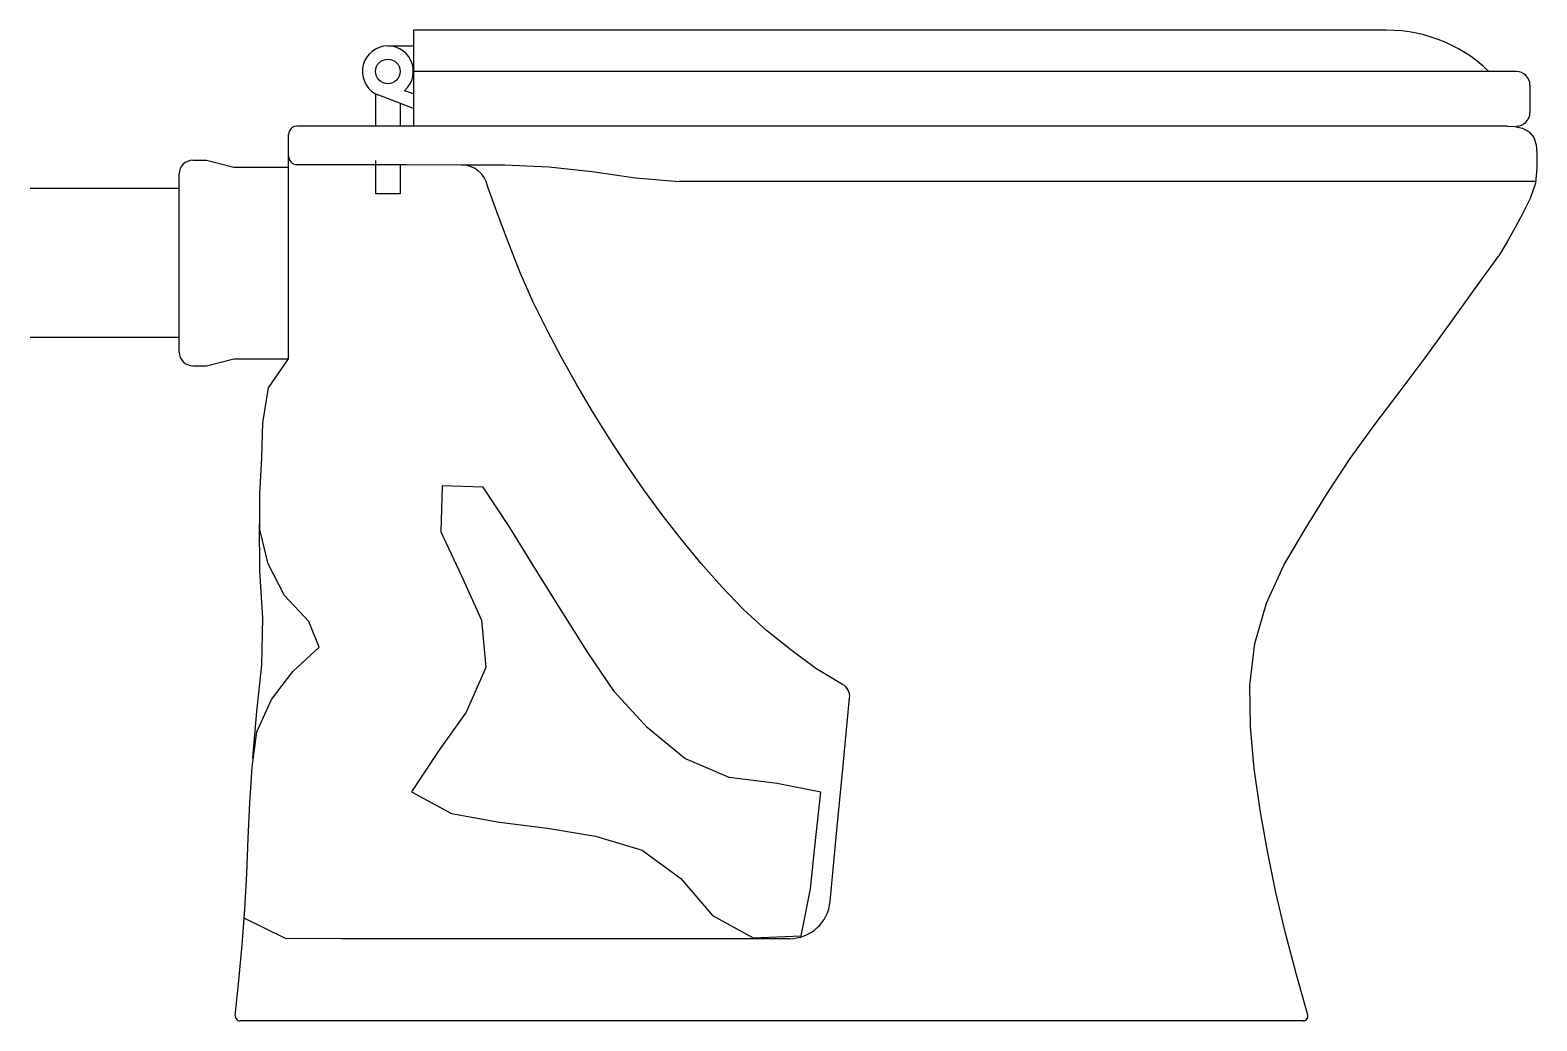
# Model space of a CAD drawing. Header units: millimetres. Extents: x -3003.199 to -3002.693, y 2962.43 to 2962.763.
import ezdxf

# ---------------------------------------------------------------- set-up
doc = ezdxf.new("R2010")
doc.units = ezdxf.units.MM
doc.header["$LTSCALE"] = 10
doc.layers.add('banheiro_louças', color=2, linetype='Continuous')

msp = doc.modelspace()

# ---------------------------------------------------------------- linework, layer by layer
at = {"layer": 'banheiro_louças'}
for p, q in [((-3002.746070102185, 2962.762569875432), (-3003.070187619167, 2962.762569875432)), ((-3003.070187619167, 2962.762569875432), (-3003.070187619167, 2962.730398190432)), ((-3003.078746570644, 2962.75734096191), (-3003.070187619167, 2962.75734096191)), ((-3002.699979385086, 2962.748782010432), (-3003.070187619167, 2962.748782010432)), ((-3003.070187619167, 2962.741223486068), (-3003.073141390984, 2962.742313810421)), ((-3002.695383430087, 2962.744186055432), (-3002.695383430087, 2962.734994145432)), ((-3003.082873545495, 2962.741283762039), (-3003.082873545495, 2962.730398190432)), ((-3003.070187619167, 2962.736369291933), (-3003.081789416352, 2962.74078221416)), ((-3003.074619595793, 2962.738055062496), (-3003.074619595793, 2962.730398190432)), ((-3003.112051528258, 2962.720287255186), (-3003.112051528258, 2962.727640617432)), ((-3002.703025024516, 2962.730398190432), (-3003.109293955258, 2962.730398190432)), ((-3003.144223213257, 2962.718961738211), (-3003.139627258257, 2962.718961738211)), ((-3003.139627258257, 2962.718961738211), (-3003.130435348257, 2962.716663760711)), ((-3003.130435348257, 2962.716663760711), (-3003.112051528258, 2962.716663760711)), ((-3003.112051528258, 2962.652320390712), (-3003.112051528258, 2962.720468012213)), ((-3003.082873545495, 2962.718926522752), (-3003.082873545495, 2962.707730084911)), ((-3003.074619595793, 2962.717406762396), (-3003.074619595793, 2962.707730084911)), ((-3003.148819168257, 2962.654618368212), (-3003.148819168257, 2962.714365783211)), ((-3002.693473878579, 2962.711861541982), (-3002.981005911974, 2962.711856593937)), ((-3003.148819168257, 2962.709492075712), (-3003.198819168257, 2962.709492075712)), ((-3003.074619595793, 2962.707730084911), (-3003.082873545495, 2962.707730084911)), ((-3003.148819168257, 2962.659492075712), (-3003.198819168257, 2962.659492075712)), ((-3003.139627258257, 2962.650022413212), (-3003.130435348257, 2962.652320390712)), ((-3003.130435348257, 2962.652320390712), (-3003.112051528258, 2962.652320390712)), ((-3003.144223213257, 2962.650022413212), (-3003.139627258257, 2962.650022413212)), ((-3002.771550392349, 2962.430159045718), (-3003.128321692387, 2962.430159045718))]:
    msp.add_line(p, q, dxfattribs=at)
for points in [[(-3002.703025024516, 2962.730398190432), (-3002.700452080659, 2962.730295595622), (-3002.697936122793, 2962.729772587821), (-3002.695685756844, 2962.72854629441), (-3002.694050143807, 2962.726577339963), (-3002.693287354565, 2962.724131612786), (-3002.69310523389, 2962.72156349418), (-3002.693074732076, 2962.718988009072), (-3002.693139307037, 2962.716413066524), (-3002.693278644194, 2962.713841014891), (-3002.693577227483, 2962.711284604212)], [(-3003.109293970744, 2962.717529682186), (-3003.090901499931, 2962.717528429964), (-3003.072508866759, 2962.717581451359), (-3003.054116806816, 2962.717456369321)], [(-3003.054116806816, 2962.717456369321), (-3003.039432107246, 2962.717440224375), (-3003.024769235015, 2962.716739775904), (-3003.010168141195, 2962.715166348365), (-3002.995634604181, 2962.713064145016), (-3002.981005911974, 2962.711856593937)], [(-3002.693577227483, 2962.711284604212), (-3002.695365335168, 2962.70612428118), (-3002.697793329802, 2962.701211745727), (-3002.70039394778, 2962.696387842911), (-3002.703073826726, 2962.691607362401), (-3002.705799561019, 2962.686852823526)], [(-3002.770071738494, 2962.432475879281), (-3002.77383225088, 2962.446022097396), (-3002.777425646564, 2962.459613093472), (-3002.780696855861, 2962.473284788162), (-3002.783535500556, 2962.487052746749), (-3002.785947988419, 2962.500902011103), (-3002.787928259779, 2962.514819527091), (-3002.789222416339, 2962.5288160475), (-3002.789399791316, 2962.542867529114), (-3002.787770516723, 2962.556816035598), (-3002.783827522266, 2962.570293079657), (-3002.777958475648, 2962.583057521602), (-3002.770894667292, 2962.595209747255), (-3002.763494401121, 2962.607162521978), (-3002.755768760242, 2962.618906241583), (-3002.747472918069, 2962.630253739749), (-3002.738934487594, 2962.641421586344), (-3002.730522171377, 2962.652684860858), (-3002.72227001893, 2962.664066225299), (-3002.714111600535, 2962.675515592223), (-3002.705799561019, 2962.686852823526)], [(-3003.12995141573, 2962.431831585925), (-3003.128759981268, 2962.443723987893), (-3003.127664533042, 2962.455625604317), (-3003.12672683651, 2962.467540640726), (-3003.126120904837, 2962.479476989373), (-3003.125676192019, 2962.491420925388), (-3003.12502851777, 2962.503355094739), (-3003.124278672438, 2962.515283524137), (-3003.12271466296, 2962.527116652041), (-3003.117848581463, 2962.538000078512), (-3003.110624083087, 2962.547453700251), (-3003.101835522083, 2962.555549877644), (-3003.105247776309, 2962.564220464158), (-3003.113425831968, 2962.57291044152), (-3003.118876554558, 2962.583516345443), (-3003.12173494439, 2962.595071286633), (-3003.121768900392, 2962.607014473473), (-3003.121066124211, 2962.618945616042), (-3003.120734143352, 2962.630892989718), (-3003.118811255168, 2962.642617634709), (-3003.112051528258, 2962.652320390712)], [(-3003.124038122955, 2962.51830178517), (-3003.122737314902, 2962.534015207701), (-3003.121027802352, 2962.549691690852), (-3003.120735640523, 2962.565445359044), (-3003.121749888939, 2962.581181550674), (-3003.12186141199, 2962.596950169905)]]:
    msp.add_lwpolyline(points, dxfattribs=at)
at = {"layer": 'banheiro_louças', "color": 1}
for points in [[(-3002.926087298573, 2962.543064851612), (-3002.935068934667, 2962.548412202511), (-3002.943490532892, 2962.554616750389), (-3002.951616688721, 2962.561203935604), (-3002.959342075819, 2962.568255739287), (-3002.966612800692, 2962.575776359866), (-3002.973534024789, 2962.583620759627), (-3002.980203676858, 2962.591680558236), (-3002.986647605331, 2962.599921592286), (-3002.992840175847, 2962.608353248298), (-3002.998784140599, 2962.616962027832), (-3003.00450102779, 2962.625723455312), (-3003.010008859625, 2962.634617792681), (-3003.015320625805, 2962.643630300728), (-3003.020437701809, 2962.652754365633), (-3003.02532969501, 2962.662001132972), (-3003.029957263531, 2962.671383194719), (-3003.034256894987, 2962.680919355649), (-3003.038068147464, 2962.690661613001), (-3003.041701321711, 2962.700472116744), (-3003.045276675629, 2962.710303998234)], [(-3002.933419139274, 2962.506929710214), (-3002.948042982577, 2962.509802399933), (-3002.964170555943, 2962.51184917069), (-3002.979111133753, 2962.518234144625), (-3002.991654627882, 2962.528640822685), (-3003.002706096971, 2962.54062504025), (-3003.011825922511, 2962.554151595203), (-3003.020565856951, 2962.567933488896), (-3003.029207565117, 2962.58177717669), (-3003.037749846299, 2962.595682220441), (-3003.046718344432, 2962.609287711659), (-3003.060525605447, 2962.609698083352), (-3003.060942609983, 2962.594267378288), (-3003.054069665272, 2962.579472745419), (-3003.047293656488, 2962.564632390449), (-3003.045893192927, 2962.548690503296), (-3003.05243027122, 2962.533772013481), (-3003.061903493818, 2962.520499156307), (-3003.070813748339, 2962.506970174088), (-3003.057371865032, 2962.499779649595), (-3003.041322535476, 2962.496849793968), (-3003.025132629614, 2962.494800215221), (-3003.009034341473, 2962.492160718282), (-3002.993442081738, 2962.487412934393), (-3002.980382640342, 2962.477920789778), (-3002.969765161432, 2962.465535082858), (-3002.956115981317, 2962.458032588594), (-3002.940044251245, 2962.458718655545), (-3002.936912485752, 2962.474478823734), (-3002.935244123264, 2962.490712912757), (-3002.933419139274, 2962.506929710214), (-3002.933419139274, 2962.506929710214)], [(-3002.93029538371, 2962.470238986767), (-3002.928142389033, 2962.493030470369), (-3002.925957116716, 2962.51581962264), (-3002.92375177704, 2962.538606846554)], [(-3002.944023354771, 2962.457734772063), (-3002.962811588938, 2962.457734800065), (-3002.981599823977, 2962.457734690183), (-3003.000388058358, 2962.457735200118), (-3003.019176292232, 2962.457735664191), (-3003.03796452595, 2962.457732331117), (-3003.056752759881, 2962.457731084234), (-3003.075540991123, 2962.457740604622), (-3003.094329200806, 2962.457719084956), (-3003.113116991086, 2962.45780987402), (-3003.126928042757, 2962.464658729936)]]:
    msp.add_lwpolyline(points, dxfattribs=at)
at = {"layer": 'banheiro_louças'}
msp.add_circle((-3003.078746570644, 2962.748782010432), 0.004126974851253373, dxfattribs=at)
for centre, radius, start, end in [((-3002.743577109237, 2962.712973717695), 0.04965877441231858, 46.14429170503043, 92.87759903031325), ((-3003.078746570644, 2962.748782010432), 0.008558951477644645, 310.91137990978, 249.1749170134701), ((-3002.699979385086, 2962.744186055432), 0.00459595499989132, 7.016477563892661e-15, 90), ((-3002.699979385086, 2962.734994145432), 0.00459595499989132, 270, 7.016477563892661e-15), ((-3003.109293955258, 2962.727640617432), 0.002757572999934792, 90, 180), ((-3003.144223213257, 2962.714365783211), 0.00459595499989132, 90, 180), ((-3003.109293955258, 2962.720287255186), 0.002757572999934792, 180, 269.9996782390076), ((-3003.144223213257, 2962.654618368212), 0.00459595499989132, 180, 270), ((-3003.128321692387, 2962.431789317116), 0.001630271397653269, 178.5142990112896, 270), ((-3002.771550392349, 2962.431789317116), 0.001630271397653269, 270, 24.90618109235087)]:
    msp.add_arc(centre, radius, start, end, dxfattribs=at)
at = {"layer": 'banheiro_louças', "color": 1}
for centre, radius, start, end in [((-3003.054239646011, 2962.708265280159), 0.00919190999978264, 12.81447362597929, 89.23428569924198), ((-3002.928326209026, 2962.539051114905), 0.00459595499989132, 354.4528370746445, 60.84669799210981), ((-3002.944023364741, 2962.471522637063), 0.01378786499967396, 270.0000414276153, 354.6580265951712)]:
    msp.add_arc(centre, radius, start, end, dxfattribs=at)

doc.saveas('drawing.dxf')
